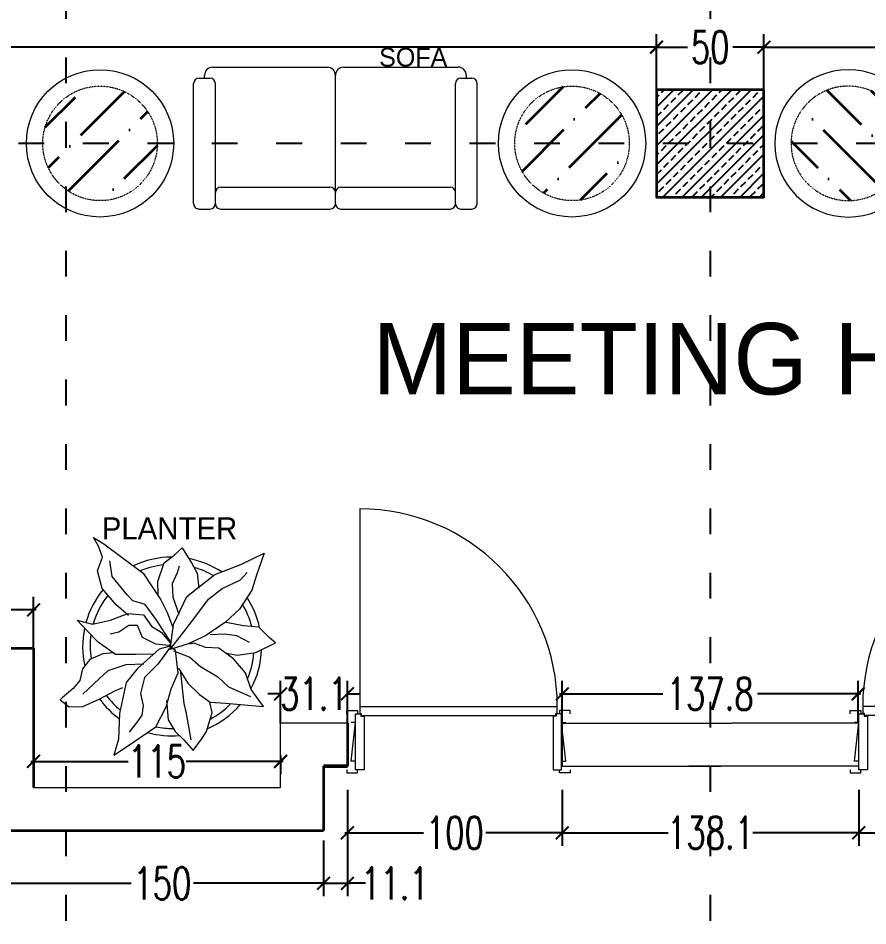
# Model space of a CAD drawing. Header units: centimetres. Extents: x -3207095 to 15275363, y -32656 to 4798027.
# Drawn here: x 692879.8 to 693275.3, y 4438849.4 to 4439272.1 of the extents above; entities that cross this region are included whole.
import ezdxf

# ---------------------------------------------------------------- set-up
doc = ezdxf.new("R2010")
doc.units = ezdxf.units.CM
for name, pattern in [('ACAD_ISO03W100', [30, 12, -18]), ('DUZ', [500, 500]), ('GESTRICHELT', [0.75, 0.5, -0.25])]:
    doc.linetypes.add(name, pattern=pattern)
doc.layers.get('0').update_dxf_attribs({"color": 1, "linetype": 'DUZ'})
doc.layers.add('DIM', color=1, linetype='DUZ')
doc.layers.add('KOLTAR_F', color=145, linetype='Continuous')
for name, color, linetype, lineweight in [('DUV', 220, 'Continuous', 50), ('DUVAR', 7, 'Continuous', 35), ('Fix & Furniture', 144, 'Continuous', 13), ('Fix. Furniture', 144, 'Continuous', 9), ('iç duvar', 7, 'Continuous', 50), ('KAPEN', 151, 'Continuous', 9), ('KOLON_F', 3, 'Continuous', 35), ('Text & Arrow', 11, 'Continuous', 13), ('Wall', 7, 'Continuous', 35)]:
    doc.layers.add(name, color=color, linetype=linetype, lineweight=lineweight)
doc.styles.add('ATT', font='romans.shx')
doc.styles.add('DIM', font='ROMANSTW.SHX', dxfattribs={"width": 0.7})
doc.dimstyles.new('1_100', dxfattribs={"dimtxt": 15, "dimasz": 6, "dimexe": 6, "dimexo": 0, "dimgap": 2, "dimtad": 0, "dimdec": 1, "dimzin": 11, "dimdsep": 46, "dimtxsty": 'DIM', "dimblk": 'ARCHTICK', "dimcen": 3, "dimdle": 1.25, "dimclrt": 2, "dimadec": 0, "dimazin": 0, "dimtfac": 1.25, "dimtdec": 1, "dimtix": 1, "dimtofl": 0, "dimtmove": 1, "dimatfit": 3, "dimldrblk": 'ARCHTICK', "dimfxl": 20, "dimfxlon": 1, "dimtolj": 1, "dimtzin": 0, "dimarcsym": 0})

# ---------------------------------------------------------------- blocks, each defined once
blk = doc.blocks.new('K210')
for p, q in [((0.04, 0.985), (0.04, 0.032)), ((0.96, 0.032), (0.96, 0.065)), ((0.04, 0.032), (0.047, 0.032)), ((0.047, 0.032), (0.047, 0.022)), ((0.047, 0.022), (0.953, 0.022)), ((0.953, 0.032), (0.96, 0.032)), ((0.953, 0.022), (0.953, 0.032))]:
    blk.add_line(p, q)
for points in [[(-0.02, 0.03), (-0.02, 0.045), (0.03, 0.045), (0.03, 0.03)], [(0.04, 0.065), (0.96, 0.065)], [(1.02, 0.03), (1.02, 0.045), (0.97, 0.045), (0.97, 0.03)], [(0.02, -0.19), (0, -0.19), (0.02, -0.01), (0, -0.01)], [(0.98, -0.19), (1, -0.19), (0.98, -0.01), (1, -0.01)], [(-0.02, -0.23), (-0.02, -0.245), (0.03, -0.245), (0.03, -0.23)], [(1.02, -0.23), (1.02, -0.245), (0.97, -0.245), (0.97, -0.23)]]:
    blk.add_lwpolyline(points)
for points in [[(0.02, 0.03), (0.045, 0.03), (0.045, 0.02), (0.06, 0.02), (0.06, -0.23), (0.02, -0.23)], [(0.98, 0.03), (0.955, 0.03), (0.955, 0.02), (0.94, 0.02), (0.94, -0.23), (0.98, -0.23)]]:
    blk.add_lwpolyline(points, close=True)
blk.add_arc((0.04, 0.065), 0.92, 0, 90)
blk = doc.blocks.new('_ArchTick')
at = {"color": 0, "linetype": 'ByBlock', "const_width": 0.15}
blk.add_lwpolyline([(-0.5, -0.5), (0.5, 0.5)], dxfattribs=at)
blk = doc.blocks.new('*D5839')
at = {"layer": 'Defpoints', "color": 0, "linetype": 'Continuous', "lineweight": 5, "transparency": 16777216}
for p in [(692871.93, 4438893.74), (693021.93, 4438893.74), (693021.93, 4438869.17)]:
    blk.add_point(p, dxfattribs=at)
at = {"layer": 'DIM', "color": 0, "linetype": 'Continuous', "lineweight": -2, "transparency": 16777216}
for p, q in [((692871.93, 4438889.17), (692871.93, 4438863.17)), ((693021.93, 4438889.17), (693021.93, 4438863.17)), ((692870.68, 4438869.17), (692932.43, 4438869.17)), ((693023.18, 4438869.17), (692961.43, 4438869.17))]:
    blk.add_line(p, q, dxfattribs=at)
at = {"layer": 'DIM', "color": 0, "linetype": 'Continuous', "lineweight": -2, "transparency": 16777216, "xscale": 6, "yscale": 6, "zscale": 6, "rotation": 180}
blk.add_blockref('_ArchTick', (692871.93, 4438869.17), dxfattribs=at)
at = {"layer": 'DIM', "color": 0, "linetype": 'Continuous', "lineweight": -2, "transparency": 16777216, "xscale": 6, "yscale": 6, "zscale": 6}
blk.add_blockref('_ArchTick', (693021.93, 4438869.17), dxfattribs=at)
at = {"layer": 'DIM', "color": 2, "linetype": 'Continuous', "lineweight": 5, "transparency": 16777216, "insert": (692946.93, 4438869.17), "char_height": 15, "attachment_point": 5, "style": 'DIM'}
blk.add_mtext('\\A1;150', dxfattribs=at)
blk = doc.blocks.new('*D5840')
at = {"layer": 'Defpoints', "color": 0, "linetype": 'Continuous', "lineweight": 5, "transparency": 16777216}
for p in [(693033.04, 4438923.74), (693133.04, 4438923.73), (693133.04, 4438892.67)]:
    blk.add_point(p, dxfattribs=at)
at = {"layer": 'DIM', "color": 0, "linetype": 'Continuous', "lineweight": -2, "transparency": 16777216}
for p, q in [((693033.04, 4438912.67), (693033.04, 4438886.67)), ((693133.04, 4438912.67), (693133.04, 4438886.67)), ((693031.79, 4438892.67), (693068.54, 4438892.67)), ((693134.29, 4438892.67), (693097.54, 4438892.67))]:
    blk.add_line(p, q, dxfattribs=at)
at = {"layer": 'DIM', "color": 0, "linetype": 'Continuous', "lineweight": -2, "transparency": 16777216, "xscale": 6, "yscale": 6, "zscale": 6, "rotation": 180}
blk.add_blockref('_ArchTick', (693033.04, 4438892.67), dxfattribs=at)
at = {"layer": 'DIM', "color": 0, "linetype": 'Continuous', "lineweight": -2, "transparency": 16777216, "xscale": 6, "yscale": 6, "zscale": 6}
blk.add_blockref('_ArchTick', (693133.04, 4438892.67), dxfattribs=at)
at = {"layer": 'DIM', "color": 2, "linetype": 'Continuous', "lineweight": 5, "transparency": 16777216, "insert": (693083.04, 4438892.67), "char_height": 15, "attachment_point": 5, "style": 'DIM'}
blk.add_mtext('\\A1;100', dxfattribs=at)
blk = doc.blocks.new('*D5841')
at = {"layer": 'Defpoints', "color": 0, "linetype": 'Continuous', "lineweight": 5, "transparency": 16777216}
for p in [(693133.04, 4438923.73), (693271.1, 4438923.73), (693271.1, 4438892.67)]:
    blk.add_point(p, dxfattribs=at)
at = {"layer": 'DIM', "color": 0, "linetype": 'Continuous', "lineweight": -2, "transparency": 16777216}
for p, q in [((693133.04, 4438912.67), (693133.04, 4438886.67)), ((693271.1, 4438912.67), (693271.1, 4438886.67)), ((693131.79, 4438892.67), (693182.32, 4438892.67)), ((693272.35, 4438892.67), (693221.82, 4438892.67))]:
    blk.add_line(p, q, dxfattribs=at)
at = {"layer": 'DIM', "color": 0, "linetype": 'Continuous', "lineweight": -2, "transparency": 16777216, "xscale": 6, "yscale": 6, "zscale": 6, "rotation": 180}
blk.add_blockref('_ArchTick', (693133.04, 4438892.67), dxfattribs=at)
at = {"layer": 'DIM', "color": 0, "linetype": 'Continuous', "lineweight": -2, "transparency": 16777216, "xscale": 6, "yscale": 6, "zscale": 6}
blk.add_blockref('_ArchTick', (693271.1, 4438892.67), dxfattribs=at)
at = {"layer": 'DIM', "color": 2, "linetype": 'Continuous', "lineweight": 5, "transparency": 16777216, "insert": (693202.07, 4438892.67), "char_height": 15, "attachment_point": 5, "style": 'DIM'}
blk.add_mtext('\\A1;138.1', dxfattribs=at)
blk = doc.blocks.new('*D5842')
at = {"layer": 'Defpoints', "color": 0, "linetype": 'Continuous', "lineweight": 5, "transparency": 16777216}
for p in [(693271.1, 4438923.73), (693381.93, 4438923.74), (693381.93, 4438892.67)]:
    blk.add_point(p, dxfattribs=at)
at = {"layer": 'DIM', "color": 0, "linetype": 'Continuous', "lineweight": -2, "transparency": 16777216}
for p, q in [((693271.1, 4438912.67), (693271.1, 4438886.67)), ((693381.93, 4438912.67), (693381.93, 4438886.67)), ((693269.85, 4438892.67), (693305.51, 4438892.67)), ((693383.18, 4438892.67), (693347.51, 4438892.67))]:
    blk.add_line(p, q, dxfattribs=at)
at = {"layer": 'DIM', "color": 0, "linetype": 'Continuous', "lineweight": -2, "transparency": 16777216, "xscale": 6, "yscale": 6, "zscale": 6, "rotation": 180}
blk.add_blockref('_ArchTick', (693271.1, 4438892.67), dxfattribs=at)
at = {"layer": 'DIM', "color": 0, "linetype": 'Continuous', "lineweight": -2, "transparency": 16777216, "xscale": 6, "yscale": 6, "zscale": 6}
blk.add_blockref('_ArchTick', (693381.93, 4438892.67), dxfattribs=at)
at = {"layer": 'DIM', "color": 2, "linetype": 'Continuous', "lineweight": 5, "transparency": 16777216, "insert": (693326.51, 4438892.67), "char_height": 15, "attachment_point": 5, "style": 'DIM'}
blk.add_mtext('\\A1;110.8', dxfattribs=at)
blk = doc.blocks.new('*D4972')
at = {"layer": 'Defpoints', "color": 0, "linetype": 'Continuous', "lineweight": 5, "transparency": 16777216}
for p in [(693021.93, 4438893.74), (693033.04, 4438893.74), (693033.04, 4438869.17)]:
    blk.add_point(p, dxfattribs=at)
at = {"layer": 'DIM', "color": 0, "linetype": 'Continuous', "lineweight": -2, "transparency": 16777216}
for p, q in [((693021.93, 4438889.17), (693021.93, 4438863.17)), ((693033.04, 4438889.17), (693033.04, 4438863.17)), ((693020.68, 4438869.17), (693034.29, 4438869.17)), ((693041.44, 4438869.17), (693033.04, 4438869.17))]:
    blk.add_line(p, q, dxfattribs=at)
at = {"layer": 'DIM', "color": 0, "linetype": 'Continuous', "lineweight": -2, "transparency": 16777216, "xscale": 6, "yscale": 6, "zscale": 6, "rotation": 180}
blk.add_blockref('_ArchTick', (693021.93, 4438869.17), dxfattribs=at)
at = {"layer": 'DIM', "color": 0, "linetype": 'Continuous', "lineweight": -2, "transparency": 16777216, "xscale": 6, "yscale": 6, "zscale": 6}
blk.add_blockref('_ArchTick', (693033.04, 4438869.17), dxfattribs=at)
at = {"layer": 'DIM', "color": 2, "linetype": 'Continuous', "lineweight": 5, "transparency": 16777216, "insert": (693055.19, 4438869.17), "char_height": 15, "attachment_point": 5, "style": 'DIM'}
blk.add_mtext('\\A1;11.1', dxfattribs=at)
blk = doc.blocks.new('*D4699')
at = {"layer": 'Defpoints', "color": 0, "linetype": 'Continuous', "lineweight": 5, "transparency": 16777216}
for p in [(693176.93, 4439258.57), (692486.93, 4439238.74), (693176.93, 4439238.74)]:
    blk.add_point(p, dxfattribs=at)
at = {"layer": 'DIM', "color": 0, "linetype": 'Continuous', "lineweight": -2, "transparency": 16777216}
for p, q in [((692486.93, 4439238.74), (692486.93, 4439264.57)), ((693176.93, 4439238.74), (693176.93, 4439264.57)), ((692485.68, 4439258.57), (692816.43, 4439258.57)), ((693178.18, 4439258.57), (692847.43, 4439258.57))]:
    blk.add_line(p, q, dxfattribs=at)
at = {"layer": 'DIM', "color": 0, "linetype": 'Continuous', "lineweight": -2, "transparency": 16777216, "xscale": 6, "yscale": 6, "zscale": 6, "rotation": 180}
blk.add_blockref('_ArchTick', (692486.93, 4439258.57), dxfattribs=at)
at = {"layer": 'DIM', "color": 0, "linetype": 'Continuous', "lineweight": -2, "transparency": 16777216, "xscale": 6, "yscale": 6, "zscale": 6}
blk.add_blockref('_ArchTick', (693176.93, 4439258.57), dxfattribs=at)
at = {"layer": 'DIM', "color": 2, "linetype": 'Continuous', "lineweight": 5, "transparency": 16777216, "insert": (692831.93, 4439258.57), "char_height": 15, "attachment_point": 5, "style": 'DIM'}
blk.add_mtext('\\A1;690', dxfattribs=at)
blk = doc.blocks.new('*D4700')
at = {"layer": 'Defpoints', "color": 0, "linetype": 'Continuous', "lineweight": 5, "transparency": 16777216}
for p in [(693226.93, 4439258.57), (693176.93, 4439238.74), (693226.93, 4439238.74)]:
    blk.add_point(p, dxfattribs=at)
at = {"layer": 'DIM', "color": 0, "linetype": 'Continuous', "lineweight": -2, "transparency": 16777216}
for p, q in [((693176.93, 4439238.74), (693176.93, 4439264.57)), ((693226.93, 4439238.74), (693226.93, 4439264.57)), ((693175.68, 4439258.57), (693191.43, 4439258.57)), ((693228.18, 4439258.57), (693212.43, 4439258.57))]:
    blk.add_line(p, q, dxfattribs=at)
at = {"layer": 'DIM', "color": 0, "linetype": 'Continuous', "lineweight": -2, "transparency": 16777216, "xscale": 6, "yscale": 6, "zscale": 6, "rotation": 180}
blk.add_blockref('_ArchTick', (693176.93, 4439258.57), dxfattribs=at)
at = {"layer": 'DIM', "color": 0, "linetype": 'Continuous', "lineweight": -2, "transparency": 16777216, "xscale": 6, "yscale": 6, "zscale": 6}
blk.add_blockref('_ArchTick', (693226.93, 4439258.57), dxfattribs=at)
at = {"layer": 'DIM', "color": 2, "linetype": 'Continuous', "lineweight": 5, "transparency": 16777216, "insert": (693201.93, 4439258.57), "char_height": 15, "attachment_point": 5, "style": 'DIM'}
blk.add_mtext('\\A1;50', dxfattribs=at)
blk = doc.blocks.new('*D4702')
at = {"layer": 'Defpoints', "color": 0, "linetype": 'Continuous', "lineweight": 5, "transparency": 16777216}
for p in [(693916.93, 4439258.57), (693226.93, 4439238.74), (693916.93, 4439238.74)]:
    blk.add_point(p, dxfattribs=at)
at = {"layer": 'DIM', "color": 0, "linetype": 'Continuous', "lineweight": -2, "transparency": 16777216}
for p, q in [((693226.93, 4439238.74), (693226.93, 4439264.57)), ((693916.93, 4439238.74), (693916.93, 4439264.57)), ((693225.68, 4439258.57), (693556.43, 4439258.57)), ((693918.18, 4439258.57), (693587.43, 4439258.57))]:
    blk.add_line(p, q, dxfattribs=at)
at = {"layer": 'DIM', "color": 0, "linetype": 'Continuous', "lineweight": -2, "transparency": 16777216, "xscale": 6, "yscale": 6, "zscale": 6, "rotation": 180}
blk.add_blockref('_ArchTick', (693226.93, 4439258.57), dxfattribs=at)
at = {"layer": 'DIM', "color": 0, "linetype": 'Continuous', "lineweight": -2, "transparency": 16777216, "xscale": 6, "yscale": 6, "zscale": 6}
blk.add_blockref('_ArchTick', (693916.93, 4439258.57), dxfattribs=at)
at = {"layer": 'DIM', "color": 2, "linetype": 'Continuous', "lineweight": 5, "transparency": 16777216, "insert": (693571.93, 4439258.57), "char_height": 15, "attachment_point": 5, "style": 'DIM'}
blk.add_mtext('\\A1;690', dxfattribs=at)
blk = doc.blocks.new('*D4703')
at = {"layer": 'Defpoints', "color": 0, "linetype": 'Continuous', "lineweight": 5, "transparency": 16777216}
for p in [(693001.93, 4438957.42), (693001.93, 4438943.74), (693033.04, 4438943.74)]:
    blk.add_point(p, dxfattribs=at)
at = {"layer": 'DIM', "color": 0, "linetype": 'Continuous', "lineweight": -2, "transparency": 16777216}
for p, q in [((693001.93, 4438943.74), (693001.93, 4438963.42)), ((693033.04, 4438943.74), (693033.04, 4438963.42)), ((693001.93, 4438957.42), (692995.93, 4438957.42)), ((693033.04, 4438957.42), (693039.04, 4438957.42))]:
    blk.add_line(p, q, dxfattribs=at)
at = {"layer": 'DIM', "color": 0, "linetype": 'Continuous', "lineweight": -2, "transparency": 16777216, "xscale": 6, "yscale": 6, "zscale": 6}
blk.add_blockref('_ArchTick', (693001.93, 4438957.42), dxfattribs=at)
at = {"layer": 'DIM', "color": 0, "linetype": 'Continuous', "lineweight": -2, "transparency": 16777216, "xscale": 6, "yscale": 6, "zscale": 6, "rotation": 180}
blk.add_blockref('_ArchTick', (693033.04, 4438957.42), dxfattribs=at)
at = {"layer": 'DIM', "color": 2, "linetype": 'Continuous', "lineweight": 5, "transparency": 16777216, "insert": (693017.49, 4438957.42), "char_height": 15, "attachment_point": 5, "style": 'DIM'}
blk.add_mtext('\\A1;31.1', dxfattribs=at)
blk = doc.blocks.new('*D4704')
at = {"layer": 'Defpoints', "color": 0, "linetype": 'Continuous', "lineweight": 5, "transparency": 16777216}
for p in [(692886.93, 4438928.74), (692886.93, 4438925.94), (693001.93, 4438928.74)]:
    blk.add_point(p, dxfattribs=at)
at = {"layer": 'DIM', "color": 0, "linetype": 'Continuous', "lineweight": -2, "transparency": 16777216}
for p, q in [((692885.68, 4438925.94), (692930.93, 4438925.94)), ((692886.93, 4438928.74), (692886.93, 4438919.94)), ((693003.18, 4438925.94), (692957.93, 4438925.94)), ((693001.93, 4438928.74), (693001.93, 4438919.94))]:
    blk.add_line(p, q, dxfattribs=at)
at = {"layer": 'DIM', "color": 0, "linetype": 'Continuous', "lineweight": -2, "transparency": 16777216, "xscale": 6, "yscale": 6, "zscale": 6, "rotation": 180}
blk.add_blockref('_ArchTick', (692886.93, 4438925.94), dxfattribs=at)
at = {"layer": 'DIM', "color": 0, "linetype": 'Continuous', "lineweight": -2, "transparency": 16777216, "xscale": 6, "yscale": 6, "zscale": 6}
blk.add_blockref('_ArchTick', (693001.93, 4438925.94), dxfattribs=at)
at = {"layer": 'DIM', "color": 2, "linetype": 'Continuous', "lineweight": 5, "transparency": 16777216, "insert": (692944.43, 4438925.94), "char_height": 15, "attachment_point": 5, "style": 'DIM'}
blk.add_mtext('\\A1;115', dxfattribs=at)
blk = doc.blocks.new('*D4705')
at = {"layer": 'Defpoints', "color": 0, "linetype": 'Continuous', "lineweight": 5, "transparency": 16777216}
for p in [(692776.93, 4438996.52), (692776.93, 4438978.74), (692886.93, 4438978.74)]:
    blk.add_point(p, dxfattribs=at)
at = {"layer": 'DIM', "color": 0, "linetype": 'Continuous', "lineweight": -2, "transparency": 16777216}
for p, q in [((692776.93, 4438978.74), (692776.93, 4439002.52)), ((692886.93, 4438978.74), (692886.93, 4439002.52)), ((692775.68, 4438996.52), (692818.43, 4438996.52)), ((692888.18, 4438996.52), (692845.43, 4438996.52))]:
    blk.add_line(p, q, dxfattribs=at)
at = {"layer": 'DIM', "color": 0, "linetype": 'Continuous', "lineweight": -2, "transparency": 16777216, "xscale": 6, "yscale": 6, "zscale": 6, "rotation": 180}
blk.add_blockref('_ArchTick', (692776.93, 4438996.52), dxfattribs=at)
at = {"layer": 'DIM', "color": 0, "linetype": 'Continuous', "lineweight": -2, "transparency": 16777216, "xscale": 6, "yscale": 6, "zscale": 6}
blk.add_blockref('_ArchTick', (692886.93, 4438996.52), dxfattribs=at)
at = {"layer": 'DIM', "color": 2, "linetype": 'Continuous', "lineweight": 5, "transparency": 16777216, "insert": (692831.93, 4438996.52), "char_height": 15, "attachment_point": 5, "style": 'DIM'}
blk.add_mtext('\\A1;110', dxfattribs=at)
blk = doc.blocks.new('*D4710')
at = {"layer": 'Defpoints', "color": 0, "linetype": 'Continuous', "lineweight": 5, "transparency": 16777216}
for p in [(693133.04, 4438957.41), (693133.04, 4438943.73), (693270.82, 4438943.74)]:
    blk.add_point(p, dxfattribs=at)
at = {"layer": 'DIM', "color": 0, "linetype": 'Continuous', "lineweight": -2, "transparency": 16777216}
for p, q in [((693133.04, 4438943.73), (693133.04, 4438963.41)), ((693270.82, 4438943.74), (693270.82, 4438963.41)), ((693131.79, 4438957.41), (693179.93, 4438957.41)), ((693272.07, 4438957.41), (693223.93, 4438957.41))]:
    blk.add_line(p, q, dxfattribs=at)
at = {"layer": 'DIM', "color": 0, "linetype": 'Continuous', "lineweight": -2, "transparency": 16777216, "xscale": 6, "yscale": 6, "zscale": 6, "rotation": 180}
blk.add_blockref('_ArchTick', (693133.04, 4438957.41), dxfattribs=at)
at = {"layer": 'DIM', "color": 0, "linetype": 'Continuous', "lineweight": -2, "transparency": 16777216, "xscale": 6, "yscale": 6, "zscale": 6}
blk.add_blockref('_ArchTick', (693270.82, 4438957.41), dxfattribs=at)
at = {"layer": 'DIM', "color": 2, "linetype": 'Continuous', "lineweight": 5, "transparency": 16777216, "insert": (693201.93, 4438957.41), "char_height": 15, "attachment_point": 5, "style": 'DIM'}
blk.add_mtext('\\A1;137.8', dxfattribs=at)
blk = doc.blocks.new('12PPLT12')
at = {"color": 0, "linetype": 'ByBlock'}
for p, q in [((-0.0344, 0.6941), (-0.0316, 0.7514)), ((-0.0316, 0.7514), (-0.0021, 0.6891)), ((-0.0505, 0.6319), (-0.0344, 0.6941)), ((-0.0021, 0.6891), (0.044, 0.559)), ((-0.1155, 0.5834), (-0.0505, 0.6319)), ((-0.1483, 0.4856), (-0.1155, 0.5834)), ((-0.0643, 0.5101), (-0.0261, 0.5913)), ((0.044, 0.559), (0.0902, 0.4316)), ((-0.0505, 0.38), (-0.0643, 0.5101)), ((-0.1321, 0.3666), (-0.1483, 0.4856)), ((-0.3489, 0.3338), (-0.3623, 0.415)), ((-0.3623, 0.415), (-0.3028, 0.35)), ((0.0902, 0.4316), (0.0902, 0.3393)), ((0.1335, 0.3472), (0.2202, 0.415)), ((0.2202, 0.415), (0.2908, 0.4206)), ((0.2908, 0.4206), (0.3503, 0.4289)), ((0.3503, 0.4289), (0.3475, 0.331)), ((-0.1077, 0.2794), (-0.1321, 0.3666)), ((-0.0427, 0.3338), (-0.0505, 0.38)), ((-0.3323, 0.2471), (-0.3489, 0.3338)), ((-0.3028, 0.35), (-0.2078, 0.3121)), ((-0.2078, 0.3121), (-0.1049, 0.2904)), ((0.0035, 0.2794), (-0.0427, 0.3338)), ((0.0902, 0.3393), (0.0902, 0.2526)), ((0.0929, 0.2821), (0.1335, 0.3472)), ((0.2502, 0.3283), (0.193, 0.2932)), ((0.2797, 0.3527), (0.2502, 0.3283)), ((0.3475, 0.331), (0.3424, 0.266)), ((-0.1049, 0.2904), (-0.0371, 0.236)), ((0.009, 0.1686), (0.0035, 0.2794)), ((0.193, 0.2932), (0.1552, 0.2282)), ((0.3424, 0.266), (0.3042, 0.1903)), ((-0.2889, 0.1359), (-0.3323, 0.2471)), ((-0.205, 0.2309), (-0.2511, 0.2471)), ((-0.1372, 0.2309), (-0.205, 0.2309)), ((-0.0966, 0.2037), (-0.1372, 0.2309)), ((-0.1104, 0.1331), (-0.0966, 0.2037)), ((-0.0371, 0.236), (-0.0344, 0.1576)), ((0.0902, 0.2526), (0.0823, 0.1737)), ((0.1552, 0.2282), (0.1307, 0.1303)), ((0.223, 0.1876), (0.4208, 0.2037)), ((0.4208, 0.2037), (0.5726, 0.171)), ((-0.4868, 0.171), (-0.5357, 0.1253)), ((-0.4245, 0.1926), (-0.4868, 0.171)), ((-0.3461, 0.1793), (-0.4245, 0.1926)), ((-0.2917, 0.1493), (-0.3461, 0.1793)), ((-0.0344, 0.1576), (-0.0071, 0.1008)), ((0.0062, 0.0275), (0.009, 0.1686)), ((0.0823, 0.1737), (0.0606, 0.0819)), ((0.074, 0.0981), (0.223, 0.1876)), ((0.5726, 0.171), (0.716, 0.152)), ((-0.5901, 0.1087), (-0.6712, 0.0981)), ((-0.5357, 0.1253), (-0.5901, 0.1087)), ((-0.1944, 0.0736), (-0.2889, 0.1359)), ((-0.0694, 0.0602), (-0.1104, 0.1331)), ((0.169, 0.0547), (0.3152, 0.1087)), ((0.3152, 0.1087), (0.4125, 0.117)), ((0.4125, 0.117), (0.5237, 0.1008)), ((0.5237, 0.1008), (0.5781, 0.1142)), ((0.716, 0.152), (0.6131, 0.0736)), ((-0.6712, 0.0981), (-0.6874, 0.0953)), ((-0.6874, 0.0953), (-0.6657, 0.0358)), ((-0.5629, 0.0519), (-0.4407, 0.0736)), ((-0.4407, 0.0736), (-0.3733, 0.0842)), ((-0.3733, 0.0842), (-0.27, 0.0575)), ((-0.27, 0.0575), (-0.1861, 0.0058)), ((-0.1077, 0.0192), (-0.1944, 0.0736)), ((-0.0099, 0.0141), (-0.0694, 0.0602)), ((-0.0182, -0.0076), (0.074, 0.0981)), ((-0.0099, -0.0048), (0.169, 0.0547)), ((-0.0071, 0.1008), (0.0035, 0.0169)), ((0.6131, 0.0736), (0.5453, 0.0169)), ((-0.6657, 0.0358), (-0.6007, -0.0048)), ((-0.2294, 0.003), (-0.3244, -0.0265)), ((-0.0694, 0.0275), (-0.2294, 0.003)), ((-0.0099, 0.003), (-0.1211, -0.0376)), ((-0.0021, 0.0058), (-0.0694, 0.0275)), ((0.0035, 0.0169), (-0.0099, 0.0141)), ((0.0035, -0.0293), (-0.0099, 0.003)), ((0.5453, 0.0169), (0.4291, -0.0321)), ((-0.6007, -0.0048), (-0.5034, -0.0214)), ((-0.5034, -0.0214), (-0.4001, -0.0321)), ((-0.4001, -0.0321), (-0.3567, -0.0404)), ((-0.3244, -0.0265), (-0.395, -0.0943)), ((-0.1211, -0.0376), (-0.2239, -0.0593)), ((-0.0533, -0.1405), (0.0035, -0.0293)), ((0.0823, -0.0376), (-0.0182, -0.0076)), ((-0.0071, -0.0242), (0.0496, -0.1054)), ((0.1879, -0.0537), (0.0823, -0.0376)), ((0.1118, -0.051), (0.0902, -0.0431)), ((0.4291, -0.0321), (0.3231, -0.051)), ((-0.395, -0.0943), (-0.4517, -0.1515)), ((-0.2239, -0.0593), (-0.2917, -0.1216)), ((0.1552, -0.1082), (0.1118, -0.051)), ((0.3231, -0.051), (0.1879, -0.0537)), ((0.2147, -0.062), (0.2825, -0.1026)), ((0.3964, -0.1243), (0.3258, -0.0537)), ((-0.4517, -0.1515), (-0.5357, -0.2678)), ((-0.2917, -0.1216), (-0.3161, -0.1866)), ((-0.1349, -0.1949), (-0.0533, -0.1405)), ((-0.1192, -0.3038), (-0.0399, -0.1479)), ((-0.0371, -0.1216), (-0.0399, -0.2194)), ((0.0496, -0.1054), (0.0713, -0.1811)), ((0.2124, -0.1515), (0.1552, -0.1082)), ((0.2474, -0.2461), (0.2124, -0.1515)), ((0.2825, -0.1026), (0.3341, -0.146)), ((0.3341, -0.146), (0.3719, -0.2166)), ((0.4642, -0.176), (0.3964, -0.1243)), ((-0.3161, -0.1866), (-0.3516, -0.2272)), ((-0.2133, -0.2627), (-0.1349, -0.1949)), ((0.0713, -0.1811), (0.1201, -0.2817)), ((0.2341, -0.2), (0.2774, -0.2411)), ((0.4803, -0.2572), (0.4642, -0.176)), ((-0.3867, -0.2411), (-0.4651, -0.2678)), ((-0.3516, -0.2272), (-0.3867, -0.2411)), ((-0.193, -0.2355), (-0.2442, -0.3296)), ((-0.0399, -0.2194), (-0.021, -0.3084)), ((0.2608, -0.3495), (0.2474, -0.2461)), ((0.2774, -0.2411), (0.3719, -0.2867)), ((-0.5357, -0.2678), (-0.6062, -0.3278)), ((-0.3244, -0.325), (-0.2133, -0.2627)), ((-0.139, -0.3578), (-0.1192, -0.3038)), ((0.1201, -0.2817), (0.139, -0.3629)), ((0.3719, -0.2867), (0.4942, -0.3006)), ((0.4942, -0.3006), (0.4803, -0.2572)), ((-0.6062, -0.3278), (-0.5223, -0.3278)), ((-0.5223, -0.3278), (-0.3244, -0.325)), ((-0.2442, -0.3296), (-0.247, -0.4062)), ((-0.021, -0.3084), (0.0062, -0.3762)), ((0.2364, -0.4441), (0.2608, -0.3495)), ((-0.199, -0.4943), (-0.139, -0.3578)), ((-0.0173, -0.4316), (0.0025, -0.3776)), ((0.0062, -0.3762), (0.074, -0.4279)), ((0.139, -0.3629), (0.2124, -0.474)), ((-0.247, -0.4062), (-0.2327, -0.4713)), ((-0.1021, -0.5026), (-0.0173, -0.4316)), ((0.074, -0.4279), (0.158, -0.4957)), ((0.2419, -0.5608), (0.2364, -0.4441)), ((-0.2327, -0.4713), (-0.2216, -0.5511)), ((-0.1478, -0.5225), (-0.1021, -0.5026)), ((0.158, -0.4957), (0.2419, -0.5608)), ((-0.2216, -0.5511), (-0.1478, -0.5225))]:
    blk.add_line(p, q, dxfattribs=at)
for radius, start, end in [(0.5, 107.123, 130.9816), (0.5, 56.9563, 82.295), (0.4583, 107.9864, 130.5771), (0.4583, 62.6899, 79.5345), (0.5, 22.9768, 45.8473), (0.5, 134.8021, 159.1804), (0.4583, 138.4756, 155.3347), (0.4583, 26.2761, 41.1349), (0.5, 182.503, 200.4563), (0.4583, 183.2699, 197.4002), (0.4583, 340.6559, 357.5057), (0.5, 338.5862, 359.7442), (0.5, 298.3455, 324.4541), (0.4583, 303.3868, 322.0756), (0.5, 220.6606, 241.3393), (0.4583, 225.0835, 237.5023), (0.4583, 264.1886, 282.4028), (0.5, 259.7038, 286.1281)]:
    blk.add_arc((0, 0), radius, start, end, dxfattribs=at)
at = {"color": 0, "linetype": 'ByBlock', "style": 'ATT'}
for tag, p, flags in [('ITEM', (-1, -3.25), 3), ('ROOM_NUMBER', (-1, -4.5833), 1)]:
    blk.add_attdef(tag, p, '', height=1, dxfattribs=dict(at, flags=flags))
blk = doc.blocks.new('fhdfghfgh')
at = {"layer": 'Fix. Furniture', "ltscale": 0.02}
blk.add_circle((7534.74, -570.99), 9, dxfattribs=at)
at = {"layer": 'Fix. Furniture', "linetype": 'GESTRICHELT', "ltscale": 0.02}
blk.add_circle((7534.74, -570.99), 7, dxfattribs=at)
blk = doc.blocks.new('xchh')
at = {"layer": 'Wall', "ltscale": 0.02}
h = blk.add_hatch(dxfattribs=at)
h.set_pattern_fill('ANSI36', color=9, scale=33.333333, angle=180)
h.set_pattern_definition([(225, (67590.6048, 2844.793), (-2.2097087, -8.1022652), [10.4166667, -2.0833333, 0, -2.0833333])])
h.paths.add_polyline_path([(39562.87, 125.07, 1), (39547.31, 125.07, 1)])
at = {"layer": 'Wall', "xscale": 1.111111111111111, "yscale": 1.111111111111111, "zscale": 1.111111111111111, "rotation": 180}
blk.add_blockref('fhdfghfgh', (47927.02, -509.36), dxfattribs=at)
blk = doc.blocks.new('dfhfgjhdfgjkfghkh')
at = {"layer": 'Fix & Furniture', "ltscale": 0.02}
for p, q in [((39324.55, 829.41), (39322.55, 829.41)), ((39346.55, 829.41), (39326.55, 829.41)), ((39368.55, 829.41), (39348.55, 829.41)), ((39372.55, 829.41), (39370.55, 829.41)), ((39321.55, 828.41), (39321.55, 806.41)), ((39325.55, 828.41), (39325.55, 806.41)), ((39347.55, 828.41), (39347.55, 804.91)), ((39369.55, 828.41), (39369.55, 806.41)), ((39373.55, 828.41), (39373.55, 806.41)), ((39346.55, 825.41), (39326.55, 825.41)), ((39368.55, 825.41), (39348.55, 825.41)), ((39324.55, 805.41), (39322.55, 805.41)), ((39323.55, 805.41), (39323.55, 804.91)), ((39372.55, 805.41), (39370.55, 805.41)), ((39371.55, 805.41), (39371.55, 804.91)), ((39346.05, 803.41), (39325.05, 803.41)), ((39370.02, 803.41), (39349.05, 803.41))]:
    blk.add_line(p, q, dxfattribs=at)
for centre, radius, start, end in [((39322.57, 828.39), 1.02, 90.8455, 180.8455), ((39324.55, 828.41), 1, 359.9318, 90), ((39326.55, 828.41), 1, 90.0681, 180.0681), ((39346.55, 828.41), 1, 359.9319, 89.9319), ((39348.55, 828.41), 1, 90.0681, 180.0681), ((39368.55, 828.41), 1, 359.9319, 89.9319), ((39370.55, 828.41), 1, 90.0681, 180.0681), ((39372.55, 828.4), 1, 359.8458, 89.8458), ((39326.55, 826.41), 1, 179.9319, 269.9319), ((39346.55, 826.41), 1, 270.0681, 0.0681), ((39348.55, 826.41), 1, 179.9319, 269.9319), ((39368.55, 826.41), 1, 270.0681, 0.0681), ((39322.56, 806.42), 1.01, 179.5407, 269.5407), ((39324.55, 806.41), 1.01, 269.6742, 359.6742), ((39370.55, 806.41), 1, 179.8254, 269.8254), ((39372.54, 806.42), 1.01, 269.5727, 359.5727), ((39325.06, 804.91), 1.51, 180.27, 270.27), ((39346.05, 804.91), 1.5, 269.8574, 359.8574), ((39349.05, 804.91), 1.5, 180.0365, 270.0365), ((39370.04, 804.92), 1.51, 269.4397, 359.4397)]:
    blk.add_arc(centre, radius, start, end, dxfattribs=at)

msp = doc.modelspace()

# ---------------------------------------------------------------- hatches: boundary and pattern name
at = {"layer": 'KOLTAR_F'}
h = msp.add_hatch(dxfattribs=at)
h.set_pattern_fill('ANSI33', color=256, style=0)
h.set_pattern_definition([(45, (30373.453, -65173.7247), (-4.4901280605, 4.4901280605), []), (45, (30377.943, -65173.7247), (-4.4901280605, 4.4901280605), [3.175, -1.5875])])
h.paths.add_polyline_path([(693226.93, 4439238.74), (693176.93, 4439238.74), (693176.93, 4439188.74), (693226.93, 4439188.74)])

# ---------------------------------------------------------------- linework, layer by layer
at = {"color": 232, "linetype": 'ACAD_ISO03W100'}
for p, q in [((692901.93, 4439853.74), (692901.93, 4436723.74)), ((693201.93, 4439853.74), (693201.93, 4436723.74)), ((694061.93, 4439213.74), (690121.93, 4439213.74))]:
    msp.add_line(p, q, dxfattribs=at)
at = {"layer": 'DUV'}
msp.add_line((693033.04, 4438923.74), (693021.93, 4438923.74), dxfattribs=at)
at = {"layer": 'DUVAR'}
for p, q in [((692841.93, 4438978.74), (692886.93, 4438978.74)), ((692886.93, 4438978.74), (692886.93, 4438913.74)), ((693033.04, 4438943.74), (693033.04, 4438923.74)), ((693021.93, 4438923.74), (693021.93, 4438893.74)), ((693021.93, 4438923.74), (693033.04, 4438923.74)), ((692871.93, 4438893.74), (693021.93, 4438893.74))]:
    msp.add_line(p, q, dxfattribs=at)
at = {"layer": 'iç duvar', "color": 7, "lineweight": 18}
for p, q in [((693033.04, 4438943.74), (693001.93, 4438943.74)), ((693001.93, 4438913.74), (693001.93, 4438943.74)), ((693133.04, 4438943.74), (693211.93, 4438943.74)), ((693133.04, 4438943.74), (693133.04, 4438923.74)), ((693270.82, 4438943.74), (693211.93, 4438943.74)), ((693133.04, 4438923.74), (693206.93, 4438923.74)), ((693270.82, 4438923.74), (693191.93, 4438923.74)), ((692886.93, 4438913.74), (693001.93, 4438913.74))]:
    msp.add_line(p, q, dxfattribs=at)
at = {"layer": 'KOLON_F'}
msp.add_lwpolyline([(693226.93, 4439238.74), (693176.93, 4439238.74), (693176.93, 4439188.74), (693226.93, 4439188.74)], close=True, dxfattribs=at)

# ---------------------------------------------------------------- block references
at = {"layer": 'Fix. Furniture', "xscale": 83.30281258390717, "yscale": 83.30281258390717, "zscale": 83.30281258390717, "rotation": 33.40178733118383}
msp.add_blockref('12PPLT12', (692951.45, 4438979.47), dxfattribs=at)
at = {"layer": 'KAPEN', "yscale": 99.999999999621, "zscale": 99.999999999621}
for p, xscale in [((693034.77, 4438945.08), 99.999999999621), ((693369.1, 4438945.08), -99.999999999621)]:
    msp.add_blockref('K210', p, dxfattribs=dict(at, xscale=xscale))
at = {"layer": 'Wall', "yscale": 3.42900685844722, "zscale": 3.42900685844722}
for p, xscale in [((557283.23, 4438784.89), 3.42900685844722), ((557502.95, 4438784.89), 3.42900685844722), ((828900.92, 4438784.89), -3.42900685844722)]:
    msp.add_blockref('xchh', p, dxfattribs=dict(at, xscale=xscale))
at = {"layer": 'Wall', "xscale": 2.540005080331274, "yscale": 2.540005080331274, "zscale": 2.540005080331274, "rotation": 180}
msp.add_blockref('dfhfgjhdfgjkfghkh', (792970.45, 4441289.91), dxfattribs=at)

# ---------------------------------------------------------------- texts
at = {"insert": (693044.77, 4439130.1), "char_height": 33.2451, "attachment_point": 1}
msp.add_mtext_dynamic_manual_height_columns('{\\fCentury Gothic|b0|i0|c0|p34;\\C7;MEETING HALL}', width=449.5809, gutter_width=9.23, heights=[0], dxfattribs=at)
at = {"layer": 'Text & Arrow', "attachment_point": 3}
for s, width, gutter_width, insert, char_height in [('SOFA', 273.986, 4.36, (693079.56, 4439258.27), 8.717), ('PLANTER', 321.4429, 5.11, (692981.77, 4439039.61), 10.227)]:
    msp.add_mtext_dynamic_manual_height_columns(s, width=width, gutter_width=gutter_width, heights=[0], dxfattribs=dict(at, insert=insert, char_height=char_height))

# ---------------------------------------------------------------- dimensions: what is measured, and where the dimension line sits
at = {"layer": 'DIM', "linetype": 'Continuous', "lineweight": 5}
for base, p1, p2, picture, middle in [((693176.93, 4439258.57), (692486.93, 4439238.74), (693176.93, 4439238.74), '*D4699', (692831.93, 4439258.57)), ((693226.93, 4439258.57), (693176.93, 4439238.74), (693226.93, 4439238.74), '*D4700', (693201.93, 4439258.57)), ((693916.93, 4439258.57), (693226.93, 4439238.74), (693916.93, 4439238.74), '*D4702', (693571.93, 4439258.57)), ((693133.04, 4438892.67), (693033.04, 4438923.74), (693133.04, 4438923.73), '*D5840', (693083.04, 4438892.67)), ((693271.1, 4438892.67), (693133.04, 4438923.73), (693271.1, 4438923.73), '*D5841', (693202.07, 4438892.67)), ((693381.93, 4438892.67), (693271.1, 4438923.73), (693381.93, 4438923.74), '*D5842', (693326.51, 4438892.67)), ((693021.93, 4438869.17), (692871.93, 4438893.74), (693021.93, 4438893.74), '*D5839', (692946.93, 4438869.17))]:
    dim = msp.add_linear_dim(base=base, p1=p1, p2=p2, dimstyle='1_100', dxfattribs=at)
    dim.commit()
    dim.dimension.update_dxf_attribs({"geometry": picture, "text_midpoint": middle})
for base, p1, p2, picture, middle in [((692776.93, 4438996.52), (692886.93, 4438978.74), (692776.93, 4438978.74), '*D4705', (692831.93, 4438996.52)), ((693001.93, 4438957.42), (693033.04, 4438943.74), (693001.93, 4438943.74), '*D4703', (693017.49, 4438957.42)), ((693133.04, 4438957.41), (693270.82, 4438943.74), (693133.04, 4438943.73), '*D4710', (693201.93, 4438957.41)), ((692886.93, 4438925.94), (693001.93, 4438928.74), (692886.93, 4438928.74), '*D4704', (692944.43, 4438925.94))]:
    dim = msp.add_linear_dim(base=base, p1=p1, p2=p2, angle=180, dimstyle='1_100', dxfattribs=at)
    dim.commit()
    dim.dimension.update_dxf_attribs({"geometry": picture, "text_midpoint": middle})
dim = msp.add_linear_dim(base=(693033.04, 4438869.17), p1=(693021.93, 4438893.74), p2=(693033.04, 4438893.74), angle=180, dimstyle='1_100', dxfattribs=at)
dim.commit()
dim.dimension.update_dxf_attribs({"geometry": '*D4972', "text_midpoint": (693055.19, 4438866.17), "dimtype": 160})

doc.saveas('drawing.dxf')
